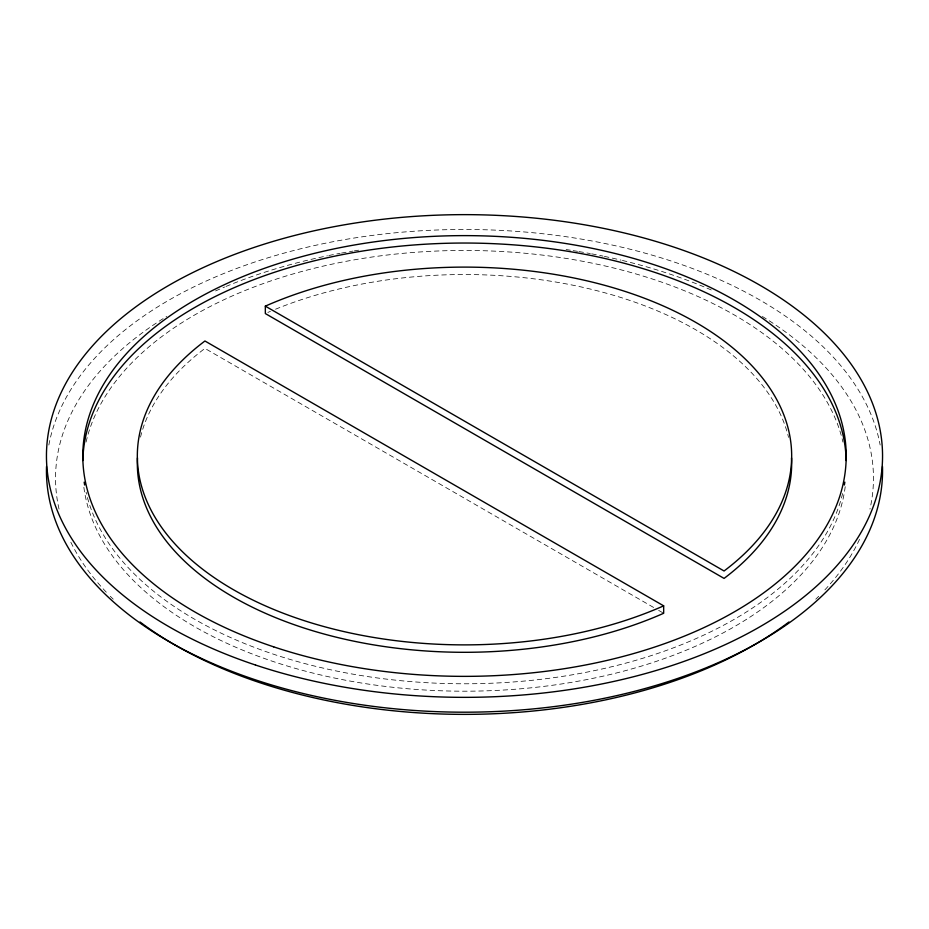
<?xml version="1.0" encoding="UTF-8"?>
<svg xmlns="http://www.w3.org/2000/svg" width="929" height="929" viewBox="0 0 929 929"><rect width="100%" height="100%" fill="white"/><g stroke="black" fill="none" stroke-linecap="round" stroke-linejoin="round"><path stroke-width="0.7" stroke-dasharray="4.64 3.48" d="M653.61 607.461L204.937 348.421A327.171 188.889 0 0 0 140.453 437.396M658.638 610.365L663.666 613.268M762.361 316.464A408.957 236.117 0 0 1 869.962 509.069M859.522 539.366A408.957 236.117 0 0 1 822.711 592.179M818.67 596.313A408.957 236.117 0 0 1 815.778 599.159M113.222 599.159A408.957 236.117 0 0 1 110.33 596.313M106.289 592.179A408.957 236.117 0 0 1 69.478 539.366M59.038 509.069A408.957 236.117 0 0 1 166.639 316.464M215.54 290.94A408.957 236.117 0 0 1 224.632 287.026M225.944 286.469A408.957 236.117 0 0 1 327.414 255.8M328.82 255.51A408.957 236.117 0 0 1 340.119 253.327M341.535 253.071A408.957 236.117 0 0 1 352.927 251.097M354.355 250.865A408.957 236.117 0 0 1 358.652 250.191M566.156 249.553A408.957 236.117 0 0 1 570.348 250.191M573.205 250.633A408.957 236.117 0 0 1 577.501 251.329M578.93 251.573A408.957 236.117 0 0 1 590.298 253.594M591.715 253.861A408.957 236.117 0 0 1 602.979 256.09M604.384 256.381A408.957 236.117 0 0 1 621.002 260.12M622.407 260.457A408.957 236.117 0 0 1 705.68 287.572M706.992 288.129A408.957 236.117 0 0 1 713.46 290.94M48.842 445.026A418.05 241.354 0 0 1 464.5 229.475A418.05 241.354 0 0 1 880.158 445.026M842.615 493.531A381.703 220.37 0 0 1 463.316 683.779A381.703 220.37 0 0 1 86.072 492.173M267.854 312.446A327.171 188.889 0 0 1 270.397 311.354M275.541 309.218A327.171 188.889 0 0 1 788.547 437.396M845.204 486.691A381.703 220.37 0 0 1 464.5 691.199A381.703 220.37 0 0 1 83.796 486.691M86.072 442.065A381.703 220.37 0 0 1 464.5 250.458A381.703 220.37 0 0 1 842.928 442.065"/><path stroke-width="1.39" d="M265.334 306.14L724.063 570.987A327.171 188.889 0 0 0 695.844 322.433A327.171 188.889 0 0 0 265.334 306.14L265.334 313.561L724.063 578.407A327.171 188.889 0 0 0 791.531 457.927M663.666 605.847L204.937 341.001A327.171 188.889 0 0 0 233.156 589.555A327.171 188.889 0 0 0 663.666 605.847L663.666 613.268A327.171 188.889 0 0 1 315.546 631.592A327.171 188.889 0 0 1 137.469 457.927M788.953 621.989A408.957 236.117 0 0 1 140.047 621.989M882.48 466.532A418.05 241.354 0 0 1 464.5 712.195A418.05 241.354 0 0 1 46.52 466.532M844.821 482.151A381.703 220.37 0 0 1 844.356 485.019M84.644 485.019A381.703 220.37 0 0 1 84.179 482.151M82.832 460.54A381.703 220.37 0 0 1 464.5 243.038A381.703 220.37 0 0 1 846.168 460.54M255.475 665.013A418.05 241.354 0 0 0 882.55 455.988A418.05 241.354 0 0 0 255.475 246.975A418.05 241.354 0 0 0 255.475 665.013M273.649 646.839A381.703 220.37 0 0 0 846.203 455.988A381.703 220.37 0 0 0 273.649 265.148A381.703 220.37 0 0 0 273.649 646.839"/></g></svg>
